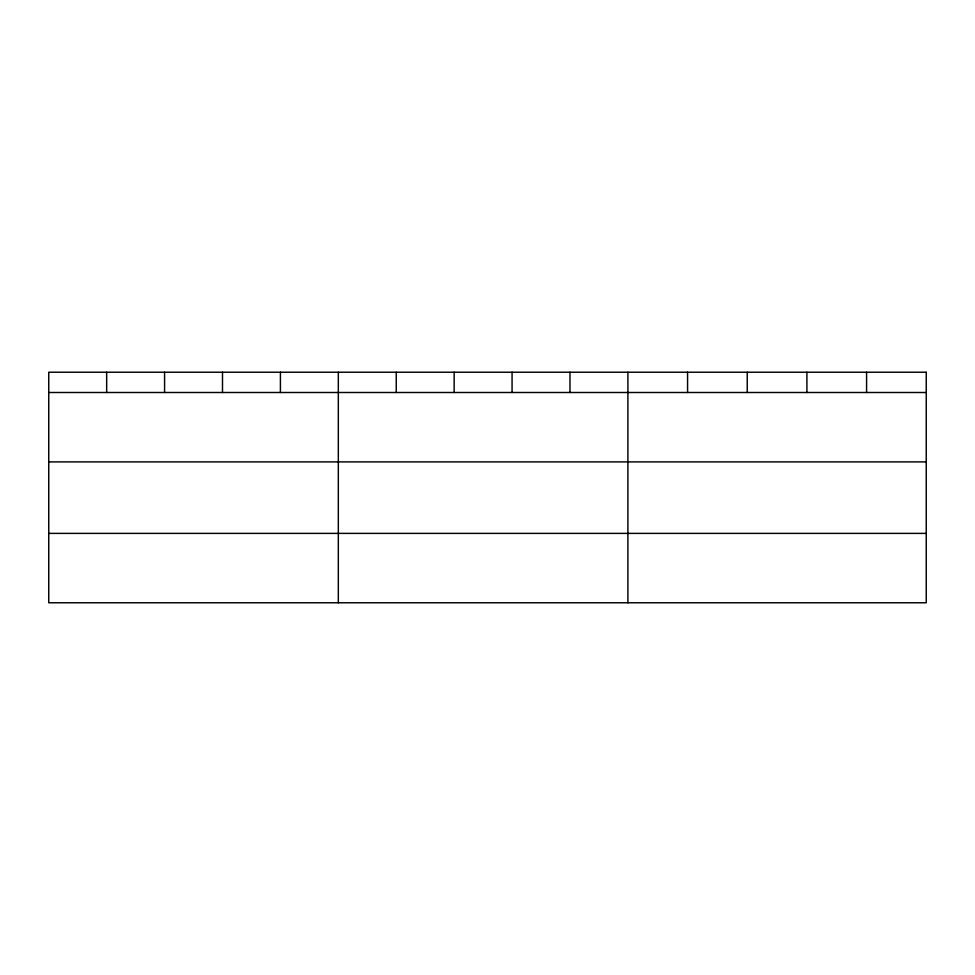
<?xml version="1.0" encoding="UTF-8"?>
<svg xmlns="http://www.w3.org/2000/svg" width="975" height="975" viewBox="0 0 975 975"><rect width="100%" height="100%" fill="white"/><g stroke="black" fill="none" stroke-linecap="round" stroke-linejoin="round"><path stroke-width="1.46" d="M48.75 392.498L926.25 392.498M48.75 461.894L926.25 461.894M48.75 533.386L926.25 533.386M866.58 372.231L866.58 392.498M806.91 372.231L806.91 392.498M747.24 372.231L747.24 392.498M687.57 372.231L687.57 392.498M627.9 372.231L627.9 602.769M569.985 372.231L569.985 392.498M512.07 372.231L512.07 392.498M454.155 372.231L454.155 392.498M396.24 372.231L396.24 392.498M338.325 372.231L338.325 602.769M280.41 372.231L280.41 392.498M222.495 372.231L222.495 392.498M164.58 372.231L164.58 392.498M106.665 372.231L106.665 392.498M926.25 372.231L48.75 372.231L48.75 602.769L926.25 602.769L926.25 372.231"/></g></svg>
